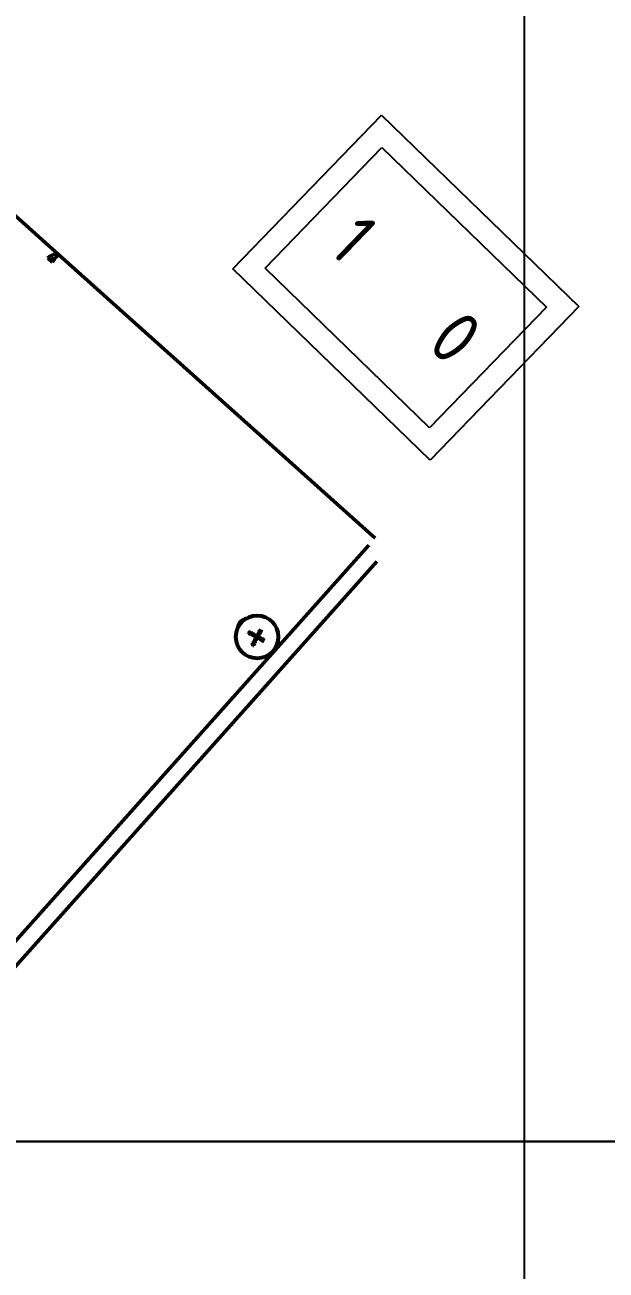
# Model space of a CAD drawing. Header units: inches. Extents: x 3110 to 5380, y 935 to 5515.
# Drawn here: x 4343.4 to 4438.6, y 1099.6 to 1303.4 of the extents above; entities that cross this region are included whole.
import ezdxf
from ezdxf.enums import TextEntityAlignment as Align

# ---------------------------------------------------------------- set-up
doc = ezdxf.new("R2010")
doc.units = ezdxf.units.IN
doc.header["$MEASUREMENT"] = 0
doc.linetypes.add('AM_ISO08W050', pattern=[18, 12, -1.5, 3, -1.5])
for name, color, linetype, lineweight in [('AM_0', 7, 'Continuous', 30), ('AM_5', 92, 'Continuous', 15), ('Visibile (ISO)', 7, 'Continuous', 50)]:
    doc.layers.add(name, color=color, linetype=linetype, lineweight=lineweight)
doc.layers.add('LINEAFIN', color=4, linetype='Continuous')
doc.styles.add('ISO', font='isocp.shx')
doc.styles.get("Standard").update_dxf_attribs({"font": 'ROMANS.SHX'})
doc.dimstyles.new('AM_ANSI$0', dxfattribs={"dimtxt": 0.12, "dimasz": 0.12, "dimexe": 0.1, "dimexo": 0.05, "dimgap": 0.06, "dimtad": 0, "dimtih": 1, "dimtoh": 1, "dimdec": 4, "dimzin": 7, "dimdsep": 46, "dimtxsty": 'Standard', "dimcen": 0, "dimclrd": 256, "dimclre": 256, "dimclrt": 140, "dimadec": 0, "dimazin": 2, "dimtp": 0.1, "dimtm": 0.1, "dimtfac": 0.71, "dimtdec": 4, "dimtofl": 0, "dimtmove": 0, "dimatfit": 3, "dimfxl": 1, "dimtolj": 1, "dimtzin": 7, "dimlwd": -1, "dimlwe": -1, "dimarcsym": 1})

# ---------------------------------------------------------------- blocks, each defined once
blk = doc.blocks.new('_ClosedBlank')
at = {"layer": 'AM_0', "color": 0, "lineweight": -2}
for p, q in [((-1, 0.1667), (0, 0)), ((-1, 0.1667), (-1, -0.1667)), ((0, 0), (-1, -0.1667))]:
    blk.add_line(p, q, dxfattribs=at)
blk = doc.blocks.new('*D33')
at = {"layer": 'AM_5', "linetype": 'ByBlock', "transparency": 16777216}
for p, q in [((4421.19, 2159.67), (3326.44, 2159.67)), ((3326.54, 2089.67), (3326.54, 1696.98)), ((3326.54, 1174.3), (3326.54, 1566.98)), ((4232.49, 1104.3), (3326.44, 1104.3))]:
    blk.add_line(p, q, dxfattribs=at)
at = {"layer": 'Defpoints', "color": 0, "transparency": 16777216}
for p in [(4421.24, 2159.67), (3326.54, 1104.3), (4232.54, 1104.3)]:
    blk.add_point(p, dxfattribs=at)
at = {"layer": 'AM_5', "transparency": 16777216, "xscale": 70, "yscale": 70, "zscale": 70}
for p, rotation in [((3326.54, 2159.67), 90), ((3326.54, 1104.3), 270)]:
    blk.add_blockref('_ClosedBlank', p, dxfattribs=dict(at, rotation=rotation))
at = {"layer": 'AM_5', "color": 140, "transparency": 16777216, "insert": (3326.54, 1631.98), "char_height": 70, "attachment_point": 5}
blk.add_mtext('\\A1;1055', dxfattribs=at)

msp = doc.modelspace()

# ---------------------------------------------------------------- linework, layer by layer
at = {"color": 1, "linetype": 'AM_ISO08W050', "ltscale": 50}
msp.add_line((4425.28481, 1009.65768), (4425.28481, 2315.71964), dxfattribs=at)
at = {"layer": 'AM_0'}
msp.add_line((4640.32272, 1120.68034), (4210.24691, 1120.68034), dxfattribs=at)
at = {"layer": 'LINEAFIN'}
for p, q in [((4377.47734, 1263.45274), (4401.82541, 1288.59576)), ((4401.82541, 1288.59576), (4434.15215, 1257.29111)), ((4382.77996, 1263.53791), (4401.91058, 1283.29315)), ((4401.91058, 1283.29315), (4428.84954, 1257.20593)), ((4409.80409, 1232.14808), (4377.47734, 1263.45274)), ((4409.71891, 1237.4507), (4382.77996, 1263.53791)), ((4428.84954, 1257.20593), (4409.71891, 1237.4507)), ((4434.15215, 1257.29111), (4409.80409, 1232.14808))]:
    msp.add_line(p, q, dxfattribs=at)
at = {"layer": 'Visibile (ISO)'}
for p, q in [((4297.35364, 1311.90163), (4348.92577, 1265.80012)), ((4348.92577, 1265.80012), (4349.01678, 1265.71876)), ((4349.01678, 1265.71876), (4400.82538, 1219.40588)), ((4347.21622, 1265.18224), (4347.90042, 1264.57062)), ((4348.30768, 1265.06499), (4348.28597, 1265.0844)), ((4399.75904, 1218.21301), (4321.70352, 1130.89504)), ((4401.087, 1215.56658), (4324.48168, 1129.87091))]:
    msp.add_line(p, q, dxfattribs=at)
for radius in [3.52, 3.46928]:
    msp.add_circle((4381.47218, 1203.22718), radius, dxfattribs=at)
for centre, radius, start, end in [((4379.89627, 1204.63593), 1.6, 100.6505326, 175.7609564), ((4381.47218, 1203.22718), 1.39561, 146.1705544, 156.6903405), ((4381.47218, 1203.22718), 1.39561, 236.1705544, 246.6903405)]:
    msp.add_arc(centre, radius, start, end, dxfattribs=at)
for points, knots in [([(4347.21622, 1265.18224), (4347.28051, 1265.25416), (4347.35, 1265.3212), (4347.50016, 1265.44863), (4347.58095, 1265.50817), (4347.75149, 1265.61832), (4347.84111, 1265.66786), (4348.10311, 1265.79126), (4348.27236, 1265.84347), (4348.54913, 1265.887), (4348.66018, 1265.88705), (4348.82993, 1265.85778), (4348.89082, 1265.83136), (4348.92577, 1265.80012)], [0, 0, 0, 0, 0.0452214655, 0.0452214655, 0.0930072418, 0.0930072418, 0.1438239847, 0.1438239847, 0.2419947386, 0.2419947386, 0.3226396639, 0.3226396639, 0.3960018318, 0.3960018318, 0.3960018318, 0.3960018318]), ([(4348.95148, 1265.74639), (4348.95082, 1265.74639), (4348.95016, 1265.74638), (4348.9244, 1265.74573), (4348.89726, 1265.73454), (4348.83455, 1265.69206), (4348.79879, 1265.65966), (4348.68317, 1265.53945), (4348.59383, 1265.42941), (4348.40258, 1265.18687), (4348.30578, 1265.06138), (4348.10637, 1264.81132), (4348.00623, 1264.68898), (4347.90042, 1264.57062)], [0.043760977, 0.043760977, 0.043760977, 0.043760977, 0.0450007925, 0.0450007925, 0.0922840319, 0.0922840319, 0.1426598962, 0.1426598962, 0.2385664909, 0.2385664909, 0.320651613, 0.320651613, 0.395025782, 0.395025782, 0.395025782, 0.395025782]), ([(4348.28597, 1265.0844), (4348.27727, 1265.09218), (4348.26499, 1265.09884), (4348.23323, 1265.10895), (4348.21353, 1265.11216), (4348.16704, 1265.11372), (4348.14007, 1265.11174), (4348.05527, 1265.09706), (4347.99244, 1265.07646), (4347.87266, 1265.01778), (4347.81722, 1264.9835), (4347.71518, 1264.90495), (4347.66877, 1264.86229), (4347.62674, 1264.81527)], [0, 0, 0, 0, 0.0181889933, 0.0181889933, 0.0373677651, 0.0373677651, 0.0577326127, 0.0577326127, 0.0963540439, 0.0963540439, 0.1287477794, 0.1287477794, 0.1582818721, 0.1582818721, 0.1582818721, 0.1582818721]), ([(4380.00213, 1203.78762), (4380.0025, 1203.78776), (4380.00287, 1203.7879), (4380.01164, 1203.79113), (4380.02026, 1203.79414), (4380.03704, 1203.79962), (4380.04527, 1203.80214), (4380.06133, 1203.80666), (4380.06919, 1203.80864), (4380.08129, 1203.81118), (4380.0859, 1203.81193), (4380.08938, 1203.81221)], [-0.01604038753, -0.01604038753, -0.01604038753, -0.01604038753, -0.01585286641, -0.01585286641, -0.01164846312, -0.01164846312, -0.00759696581, -0.00759696581, -0.00334103349, -0.00334103349, 0, 0, 0, 0]), ([(4380.0955, 1203.81151), (4380.09487, 1203.81173), (4380.09422, 1203.8119), (4380.09222, 1203.81227), (4380.09083, 1203.81233), (4380.08938, 1203.81221)], [-0.016261696356, -0.016261696356, -0.016261696356, -0.016261696356, -0.015561096521, -0.015561096521, -0.014168805744, -0.014168805744, -0.014168805744, -0.014168805744]), ([(4380.20377, 1204.15792), (4380.20385, 1204.15753), (4380.20394, 1204.15714), (4380.20597, 1204.14802), (4380.20813, 1204.13915), (4380.21263, 1204.12208), (4380.21498, 1204.11381), (4380.2199, 1204.09786), (4380.22249, 1204.09019), (4380.22693, 1204.07864), (4380.2288, 1204.07436), (4380.23045, 1204.07128)], [-0.0160403826, -0.0160403826, -0.0160403826, -0.0160403826, -0.01585275122, -0.01585275122, -0.01164862382, -0.01164862382, -0.0075977437, -0.0075977437, -0.00334126144, -0.00334126144, 0, 0, 0, 0]), ([(4381.17796, 1203.29588), (4381.19832, 1203.28589), (4381.21747, 1203.27209), (4381.24365, 1203.24605), (4381.25434, 1203.23292), (4381.2721, 1203.20362), (4381.27919, 1203.18743), (4381.2885, 1203.15586), (4381.29133, 1203.13842), (4381.2923, 1203.10417), (4381.29046, 1203.08734), (4381.28259, 1203.05125), (4381.27399, 1203.02928), (4381.26232, 1203.00984)], [0.14563767663, 0.14563767663, 0.14563767663, 0.14563767663, 0.15670293582, 0.15670293582, 0.16441681997, 0.16441681997, 0.17213070412, 0.17213070412, 0.17984458827, 0.17984458827, 0.18755847242, 0.18755847242, 0.1986237316, 0.1986237316, 0.1986237316, 0.1986237316]), ([(4381.54087, 1203.5214), (4381.53088, 1203.50104), (4381.51709, 1203.4819), (4381.49104, 1203.45571), (4381.47791, 1203.44502), (4381.44861, 1203.42726), (4381.43242, 1203.42017), (4381.40086, 1203.41086), (4381.38341, 1203.40803), (4381.34916, 1203.40706), (4381.33233, 1203.40891), (4381.29625, 1203.41677), (4381.27427, 1203.42537), (4381.25483, 1203.43705)], [0.14563767663, 0.14563767663, 0.14563767663, 0.14563767663, 0.15670293582, 0.15670293582, 0.16441681997, 0.16441681997, 0.17213070412, 0.17213070412, 0.17984458827, 0.17984458827, 0.18755847242, 0.18755847242, 0.1986237316, 0.1986237316, 0.1986237316, 0.1986237316]), ([(4381.40348, 1202.93297), (4381.41347, 1202.95333), (4381.42727, 1202.97247), (4381.45331, 1202.99866), (4381.46644, 1203.00934), (4381.49574, 1203.02711), (4381.51193, 1203.0342), (4381.5435, 1203.04351), (4381.56094, 1203.04634), (4381.59519, 1203.04731), (4381.61202, 1203.04546), (4381.64811, 1203.0376), (4381.67008, 1203.029), (4381.68952, 1203.01732)], [0.14563767663, 0.14563767663, 0.14563767663, 0.14563767663, 0.15670293582, 0.15670293582, 0.16441681997, 0.16441681997, 0.17213070412, 0.17213070412, 0.17984458827, 0.17984458827, 0.18755847242, 0.18755847242, 0.1986237316, 0.1986237316, 0.1986237316, 0.1986237316]), ([(4381.76639, 1203.15849), (4381.74603, 1203.16848), (4381.72689, 1203.18227), (4381.7007, 1203.20832), (4381.69002, 1203.22145), (4381.67225, 1203.25075), (4381.66516, 1203.26694), (4381.65585, 1203.2985), (4381.65302, 1203.31595), (4381.65205, 1203.3502), (4381.6539, 1203.36703), (4381.66176, 1203.40312), (4381.67036, 1203.42509), (4381.68204, 1203.44453)], [0.14563767663, 0.14563767663, 0.14563767663, 0.14563767663, 0.15670293582, 0.15670293582, 0.16441681997, 0.16441681997, 0.17213070412, 0.17213070412, 0.17984458827, 0.17984458827, 0.18755847242, 0.18755847242, 0.1986237316, 0.1986237316, 0.1986237316, 0.1986237316]), ([(4380.54144, 1201.95877), (4380.54183, 1201.95886), (4380.54222, 1201.95894), (4380.55134, 1201.96098), (4380.56021, 1201.96314), (4380.57728, 1201.96763), (4380.58555, 1201.96998), (4380.6015, 1201.9749), (4380.60918, 1201.9775), (4380.62072, 1201.98194), (4380.625, 1201.9838), (4380.62808, 1201.98546)], [-0.0160403826, -0.0160403826, -0.0160403826, -0.0160403826, -0.01585275122, -0.01585275122, -0.01164862382, -0.01164862382, -0.0075977437, -0.0075977437, -0.00334126144, -0.00334126144, 0, 0, 0, 0]), ([(4380.88785, 1201.85051), (4380.88763, 1201.84987), (4380.88747, 1201.84922), (4380.8871, 1201.84723), (4380.88703, 1201.84583), (4380.88715, 1201.84439)], [-0.016261696356, -0.016261696356, -0.016261696356, -0.016261696356, -0.015561096521, -0.015561096521, -0.014168805744, -0.014168805744, -0.014168805744, -0.014168805744]), ([(4380.91174, 1201.75713), (4380.9116, 1201.75751), (4380.91147, 1201.75788), (4380.90823, 1201.76664), (4380.90522, 1201.77527), (4380.89974, 1201.79205), (4380.89722, 1201.80027), (4380.89271, 1201.81634), (4380.89072, 1201.82419), (4380.88818, 1201.8363), (4380.88743, 1201.8409), (4380.88715, 1201.84439)], [-0.01604038753, -0.01604038753, -0.01604038753, -0.01604038753, -0.01585286641, -0.01585286641, -0.01164846312, -0.01164846312, -0.00759696581, -0.00759696581, -0.00334103349, -0.00334103349, 0, 0, 0, 0])]:
    msp.add_open_spline(points, degree=3, knots=knots, dxfattribs=at)
for points in [[(4348.60389, 1265.44004), (4348.49792, 1265.32149), (4348.39194, 1265.20295), (4348.28597, 1265.0844)], [(4348.92577, 1265.80012), (4348.88302, 1265.7523), (4348.84028, 1265.70448), (4348.79753, 1265.65666)], [(4348.95148, 1265.74639), (4348.97461, 1265.74647), (4348.99586, 1265.73747), (4349.01678, 1265.71876)], [(4380.23045, 1204.07128), (4380.23148, 1204.06936), (4380.23279, 1204.06777), (4380.23436, 1204.06652)], [(4380.62808, 1201.98546), (4380.63, 1201.98649), (4380.6316, 1201.9878), (4380.63284, 1201.98937)]]:
    msp.add_open_spline(points, degree=3, dxfattribs=at)
for points, weights, knots in [([(4382.02442, 1204.50888), (4381.76383, 1203.97644), (4381.58173, 1203.60464), (4381.54087, 1203.5214)], [1, 1.68236833545, 3.19653971318, 3.98497925755], [0, 0, 0, 0.01689246831, 0.04027737297, 0.04027737297, 0.04027737297]), ([(4381.68204, 1203.44453), (4381.71638, 1203.50169), (4381.89034, 1203.7908), (4382.24915, 1204.38652)], [3.98497925756, 3.38465504572, 1.90774925837, 1], [0.44691477399, 0.44691477399, 0.44691477399, 0.46472022853, 0.48719214696, 0.48719214696, 0.48719214696]), ([(4380.19048, 1203.77943), (4380.72292, 1203.51884), (4381.09472, 1203.33674), (4381.17796, 1203.29588)], [1, 1.68236833545, 3.19653971318, 3.98497925755], [0, 0, 0, 0.01689246831, 0.04027737297, 0.04027737297, 0.04027737297]), ([(4381.25483, 1203.43705), (4381.19767, 1203.47139), (4380.90856, 1203.64535), (4380.31285, 1204.00415)], [3.98497925756, 3.38465504572, 1.90774925837, 1], [0.44691477399, 0.44691477399, 0.44691477399, 0.46472022853, 0.48719214696, 0.48719214696, 0.48719214696]), ([(4381.26232, 1203.00984), (4381.22797, 1202.95268), (4381.05401, 1202.66357), (4380.69521, 1202.06785)], [3.98497925756, 3.38465504572, 1.90774925837, 1], [0.44691477399, 0.44691477399, 0.44691477399, 0.46472022853, 0.48719214696, 0.48719214696, 0.48719214696]), ([(4380.91993, 1201.94548), (4381.18052, 1202.47792), (4381.36262, 1202.84972), (4381.40348, 1202.93297)], [1, 1.68236833545, 3.19653971318, 3.98497925755], [0, 0, 0, 0.01689246831, 0.04027737297, 0.04027737297, 0.04027737297]), ([(4381.68952, 1203.01732), (4381.74668, 1202.98298), (4382.0358, 1202.80902), (4382.63151, 1202.45022)], [3.98497925756, 3.38465504572, 1.90774925837, 1], [0.44691477399, 0.44691477399, 0.44691477399, 0.46472022853, 0.48719214696, 0.48719214696, 0.48719214696]), ([(4382.75388, 1202.67494), (4382.22144, 1202.93553), (4381.84964, 1203.11763), (4381.76639, 1203.15849)], [1, 1.68236833545, 3.19653971318, 3.98497925755], [0, 0, 0, 0.01689246831, 0.04027737297, 0.04027737297, 0.04027737297])]:
    msp.add_rational_spline(points, weights, degree=2, knots=knots, dxfattribs=at)
for points, weights in [([(4380.0955, 1203.81151), (4380.14461, 1203.79492), (4380.19048, 1203.77943)], [1.00031742778, 1.0007439459, 1]), ([(4380.31285, 1204.00415), (4380.27494, 1204.03427), (4380.23436, 1204.06652)], [1, 1.00074394585, 1.00031742776]), ([(4380.69521, 1202.06785), (4380.66509, 1202.02995), (4380.63284, 1201.98937)], [1, 1.00074394545, 1.00031742759]), ([(4380.88785, 1201.85051), (4380.90444, 1201.89961), (4380.91993, 1201.94548)], [1.00031742794, 1.00074394627, 1])]:
    msp.add_rational_spline(points, weights, degree=2, dxfattribs=at)

# ---------------------------------------------------------------- texts
at = {"layer": 'LINEAFIN', "style": 'ISO'}
for s, p in [('1', (4395.87248, 1269.73288)), ('0', (4412.0286, 1254.08758))]:
    msp.add_text(s, height=8.75, rotation=315.9202428, dxfattribs=at).set_placement(p, align=Align.MIDDLE_LEFT)

# ---------------------------------------------------------------- dimensions: what is measured, and where the dimension line sits
at = {"layer": 'AM_5'}
dim = msp.add_linear_dim(base=(3326.54379, 1104.29855), p1=(4421.23587, 2159.66759), p2=(4232.54408, 1104.29855), angle=270, text='1055', dimstyle='AM_ANSI$0', override={"dimtxt": 70, "dimasz": 70, "dimgap": 30, "dimblk1": 'ClosedBlank', "dimblk2": 'ClosedBlank', "dimsah": 1}, dxfattribs=at)
dim.commit()
dim.dimension.update_dxf_attribs({"geometry": '*D33', "text_midpoint": (3326.54379, 1631.98307)})

doc.saveas('drawing.dxf')
